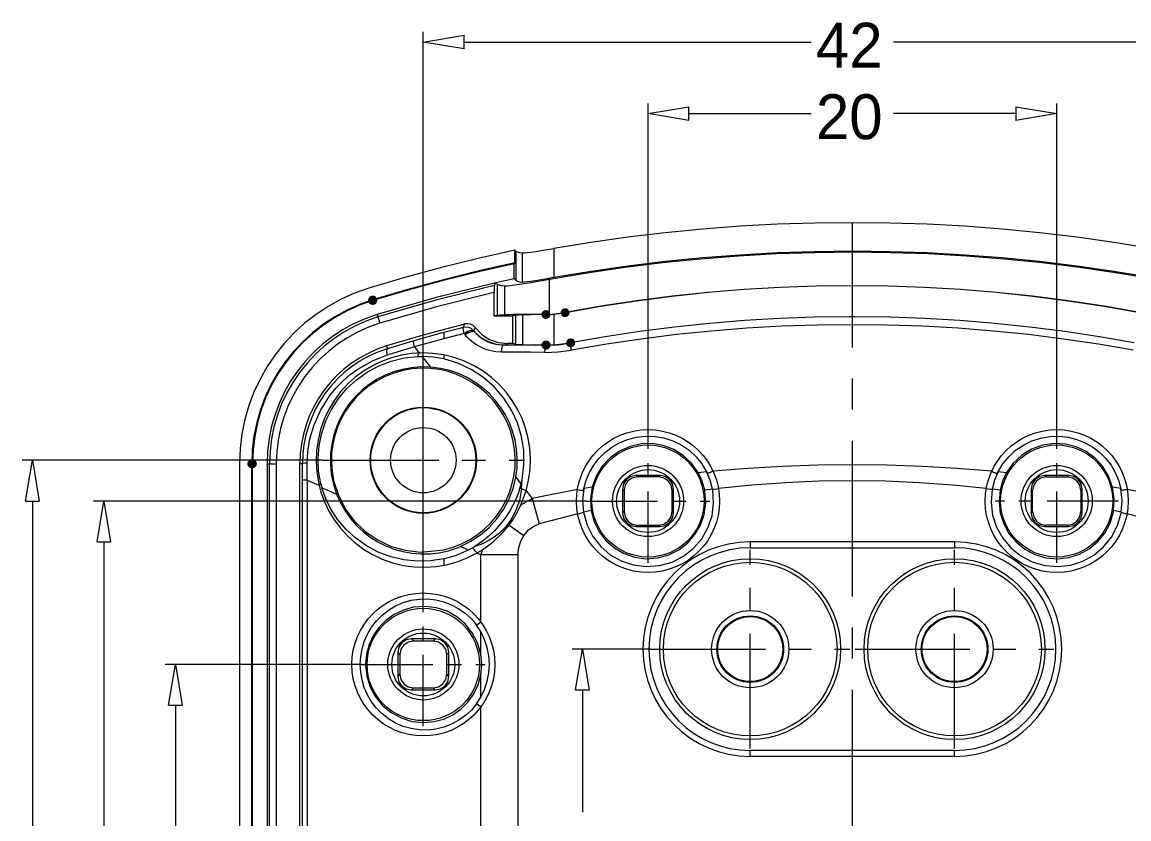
# Model space of a CAD drawing. Header units: millimetres. Extents: x 0 to 260, y 22 to 203.
# Drawn here: x 212.49 to 243.5, y 135.35 to 157.68 of the extents above; entities that cross this region are included whole.
import ezdxf

# ---------------------------------------------------------------- set-up
doc = ezdxf.new("R2010")
doc.units = ezdxf.units.MM

msp = doc.modelspace()

# ---------------------------------------------------------------- hatches: boundary and pattern name
h = msp.add_hatch(color=7)
edge = h.paths.add_edge_path()
edge.add_arc((222.307609, 149.886211), 0.131652, 0, 360)
h = msp.add_hatch(color=7)
edge = h.paths.add_edge_path()
edge.add_arc((227.164089, 149.486726), 0.126206, 0, 360)
h = msp.add_hatch(color=7)
edge = h.paths.add_edge_path()
edge.add_arc((227.698053, 149.537349), 0.126383, 0, 360)
h = msp.add_hatch(color=7)
edge = h.paths.add_edge_path()
edge.add_arc((227.164089, 148.630111), 0.127265, 0, 360)
h = msp.add_hatch(color=7)
edge = h.paths.add_edge_path()
edge.add_arc((227.855886, 148.693152), 0.127352, 0, 360)
h = msp.add_hatch(color=7)
edge = h.paths.add_edge_path()
edge.add_ellipse((218.928491, 145.30257), major_axis=(0.135643, 0), ratio=0.921977, start_angle=0, end_angle=360)

# ---------------------------------------------------------------- linework, layer by layer
at = {"color": 3, "lineweight": 0, "true_color": 0x00ff00}
for points in [[(223.726551, 141.410655), (223.726551, 157.40701)], [(223.726551, 157.120802), (224.871668, 157.311654)], [(224.871703, 156.929949), (224.871703, 157.311654)], [(224.871703, 156.929949), (223.726587, 157.120802)], [(224.871703, 157.120802), (234.593906, 157.120802)], [(246.626133, 157.120802), (236.90393, 157.120802)], [(230.023846, 145.986606), (230.023846, 155.40295)], [(241.473637, 145.986606), (241.473637, 155.40295)], [(230.023846, 155.11713), (231.168963, 155.307982)], [(231.168998, 154.926277), (230.023882, 155.11713)], [(231.168998, 154.926277), (231.168998, 155.307982)], [(231.168998, 155.11713), (234.593765, 155.11713)], [(240.328838, 155.11713), (236.904071, 155.11713)], [(240.328838, 155.307841), (241.473602, 155.116989)], [(240.328838, 155.307841), (240.328838, 154.926136)], [(241.473637, 155.11713), (240.328873, 154.926277)], [(220.89297, 145.403711), (212.485922, 145.403711)], [(212.580996, 144.258736), (212.771849, 145.403852)], [(212.771849, 145.403711), (212.962702, 144.258594)], [(212.580996, 144.258736), (212.962702, 144.258736)], [(212.771849, 144.258736), (212.771849, 130.52933)], [(228.296152, 144.258736), (214.489489, 144.258736)], [(214.584668, 143.11376), (214.775521, 144.258877)], [(214.775521, 144.258736), (214.966374, 143.113619)], [(214.584668, 143.11376), (214.966374, 143.11376)], [(214.775521, 143.11376), (214.775521, 130.529118)], [(230.100011, 140.108234), (227.896561, 140.108234)], [(227.991599, 138.963259), (228.182452, 140.108376)], [(228.182452, 140.108234), (228.373305, 138.963118)], [(221.995047, 139.678798), (216.493125, 139.678798)], [(216.588657, 138.533822), (216.779157, 139.678939)], [(216.779193, 139.678798), (216.970046, 138.533681)], [(227.991599, 138.963259), (228.373305, 138.963259)], [(228.182452, 138.963259), (228.182452, 135.538492)], [(216.588657, 138.533822), (216.97001, 138.533822)], [(216.779193, 138.533822), (216.779193, 130.529295)]]:
    msp.add_lwpolyline(points, dxfattribs=at)
at = {"color": 7, "lineweight": 0}
for points in [[(244.118095, 151.336516), (243.078393, 151.50618), (242.036116, 151.653222), (240.991631, 151.777643), (239.945307, 151.879441), (238.897511, 151.958618), (237.848611, 152.015172), (236.798975, 152.049105), (235.748971, 152.060416), (234.698967, 152.049105), (233.649331, 152.015172), (232.600432, 151.958618), (231.552635, 151.879441), (230.506311, 151.777643), (229.461826, 151.653222), (228.419549, 151.50618), (227.379847, 151.336516)], [(226.508486, 151.214526), (226.55717, 151.214526), (226.635839, 151.221228), (226.743084, 151.234634), (226.875023, 151.253331), (227.028128, 151.27732), (227.197461, 151.305189), (227.379847, 151.336587)], [(227.379742, 151.336516), (227.379742, 150.519836)], [(226.295232, 151.287233), (225.261637, 151.056731), (224.233863, 150.802384), (223.212307, 150.52429), (222.197366, 150.22255)], [(226.295232, 151.287233), (226.322396, 151.265008)], [(226.295232, 150.936184), (226.295232, 151.287198)], [(226.322431, 151.265008), (226.362648, 151.243489)], [(226.322431, 151.265008), (226.322431, 150.444447)], [(226.362754, 151.243665), (226.424843, 151.226732), (226.508451, 151.214384)], [(226.508486, 150.394776), (226.508486, 151.214631)], [(244.233841, 150.470729), (243.180196, 150.648889), (242.123759, 150.803294), (241.064928, 150.933944), (240.004102, 151.04084), (238.94168, 151.123981), (237.878062, 151.183368), (236.813645, 151.218999), (235.74883, 151.230877), (234.684015, 151.218999), (233.619598, 151.183368), (232.55598, 151.123981), (231.493558, 151.04084), (230.432732, 150.933944), (229.373901, 150.803294), (228.317464, 150.648889), (227.263819, 150.470729)], [(244.118095, 150.519836), (243.078664, 150.692848), (242.03655, 150.842793), (240.992135, 150.969669), (239.945803, 151.073476), (238.897937, 151.154215), (237.848921, 151.211886), (236.799138, 151.246489), (235.748971, 151.258023), (234.698805, 151.246489), (233.649021, 151.211886), (232.600005, 151.154215), (231.552139, 151.073476), (230.505807, 150.969669), (229.461392, 150.842793), (228.419278, 150.692848), (227.379847, 150.519836)], [(226.295232, 150.936184), (225.288906, 150.710235), (224.287971, 150.461565), (223.292922, 150.190208), (222.304257, 149.896195)], [(226.274207, 150.910184), (225.274809, 150.685173), (224.280836, 150.437771), (223.292683, 150.168078), (222.310748, 149.876193)], [(226.295232, 150.936184), (226.274066, 150.910078)], [(226.274207, 150.483676), (226.274207, 150.910184)], [(226.274207, 150.483676), (225.759151, 150.369729)], [(227.263643, 150.470729), (226.952493, 150.415343), (226.669918, 150.366659), (226.425795, 150.326796), (226.228592, 150.298221), (226.085365, 150.282346), (226.000698, 150.279876)], [(226.322431, 150.444553), (226.274101, 150.483711)], [(226.322431, 150.444553), (226.362648, 150.423033), (226.424737, 150.406806), (226.508345, 150.394811)], [(227.379742, 150.519836), (227.197003, 150.487733), (227.026964, 150.459158), (226.873858, 150.434816), (226.742272, 150.415413), (226.635733, 150.402008), (226.557064, 150.394952), (226.508381, 150.394952)], [(227.263643, 149.491136), (227.263643, 150.470799)], [(222.197295, 150.222514), (221.801566, 150.082218), (221.423051, 149.9124), (221.062898, 149.714618), (220.722254, 149.490429), (220.402268, 149.241392), (220.104089, 148.969065), (219.828865, 148.675007), (219.577744, 148.360774), (219.351873, 148.027925), (219.152402, 147.678019), (218.980479, 147.312612), (218.837252, 146.933264), (218.723869, 146.541532), (218.641478, 146.138975), (218.591228, 145.727149), (218.574267, 145.307614)], [(225.757458, 150.378089), (224.08582, 149.963928), (222.431116, 149.486267)], [(225.716112, 150.296774), (224.07596, 149.88861), (222.452212, 149.419063)], [(225.707152, 150.10317), (224.099235, 149.701532), (222.507457, 149.240628)], [(225.707152, 150.10317), (225.707152, 149.445945)], [(225.716112, 150.296774), (225.707293, 150.103099)], [(225.757811, 150.373609), (225.744405, 150.351031), (225.730294, 150.323868), (225.716183, 150.296704)], [(225.757811, 150.373609), (225.782858, 150.34962), (225.808258, 150.329512)], [(226.000663, 150.280052), (225.913879, 150.291694), (225.849674, 150.307922), (225.808046, 150.329794)], [(225.808081, 149.462525), (225.808081, 150.329653)], [(226.000663, 150.280052), (226.000663, 149.477836)], [(243.800101, 149.539713), (242.800909, 149.716384), (241.79883, 149.8695), (240.794277, 149.999059), (239.787662, 150.105061), (238.779397, 150.187508), (237.769895, 150.246399), (236.759569, 150.281733), (235.74883, 150.293511), (234.738091, 150.281733), (233.727765, 150.246399), (232.718263, 150.187508), (231.709998, 150.105061), (230.703383, 149.999059), (229.69883, 149.8695), (228.696751, 149.716384), (227.697559, 149.539713)], [(243.799078, 149.535056), (242.800072, 149.711728), (241.798157, 149.864843), (240.793749, 149.994402), (239.787261, 150.100405), (238.77911, 150.182851), (237.769709, 150.241742), (236.759475, 150.277076), (235.748821, 150.288854), (234.738163, 150.277076), (233.727916, 150.241742), (232.718495, 150.182851), (231.710315, 150.100405), (230.70379, 149.994402), (229.699336, 149.864843), (228.697368, 149.711728), (227.6983, 149.535056)], [(222.304434, 149.896266), (221.93456, 149.765051), (221.580773, 149.606269), (221.244148, 149.421373), (220.925756, 149.211816), (220.62667, 148.979052), (220.347964, 148.724536), (220.090709, 148.449719), (219.855979, 148.156057), (219.644847, 147.845002), (219.458385, 147.518009), (219.297666, 147.176531), (219.163763, 146.822022), (219.057749, 146.455935), (218.980696, 146.079725), (218.933678, 145.694844), (218.917767, 145.302746)], [(222.310643, 149.876122), (221.94233, 149.745556), (221.59005, 149.587525), (221.254868, 149.403478), (220.937852, 149.194864), (220.640067, 148.963132), (220.362582, 148.709731), (220.106461, 148.43611), (219.872772, 148.143718), (219.662581, 147.834005), (219.476955, 147.508418), (219.316961, 147.168407), (219.183664, 146.815422), (219.078133, 146.450911), (219.001433, 146.076322), (218.95463, 145.693106), (218.938793, 145.302711)], [(222.431222, 149.486126), (222.094397, 149.366635), (221.772223, 149.222035), (221.465679, 149.053649), (221.175741, 148.862801), (220.903385, 148.650815), (220.649588, 148.419016), (220.415327, 148.168727), (220.201578, 147.901272), (220.009319, 147.617975), (219.839525, 147.32016), (219.693174, 147.009151), (219.571241, 146.686272), (219.474705, 146.352847), (219.404542, 146.0102), (219.361727, 145.659654), (219.347239, 145.302534)], [(222.431222, 149.486126), (222.507422, 149.240593)], [(226.000663, 149.477695), (225.879087, 149.470242), (225.808046, 149.462525)], [(227.164089, 149.489054), (226.944573, 149.488381), (226.741792, 149.487439), (226.557961, 149.486257), (226.395298, 149.484865), (226.256017, 149.483291), (226.142334, 149.481563), (226.056466, 149.479712), (226.000628, 149.477765)], [(226.508486, 149.477024), (226.391055, 149.469616), (226.322572, 149.462208)], [(226.508486, 149.477024), (226.508486, 148.641999)], [(227.164089, 149.484433), (226.92485, 149.483126), (226.730789, 149.48139), (226.589513, 149.479323), (226.508628, 149.477024)], [(227.164089, 149.484433), (227.379636, 149.492899)], [(227.164089, 149.489054), (227.263572, 149.491171)], [(227.263643, 149.491136), (227.697559, 149.539819)], [(227.379742, 149.493041), (227.6983, 149.535021)], [(227.379742, 149.493041), (227.379742, 148.640024)], [(222.452212, 149.419134), (222.120763, 149.30157), (221.803727, 149.159297), (221.502068, 148.993618), (221.216746, 148.805835), (220.948723, 148.597251), (220.698961, 148.36917), (220.468422, 148.122893), (220.258067, 147.859724), (220.068858, 147.580964), (219.901756, 147.287918), (219.757724, 146.981888), (219.637724, 146.664176), (219.542715, 146.336086), (219.473662, 145.998919), (219.431525, 145.65398), (219.417265, 145.30257)], [(222.507351, 149.240663), (222.190232, 149.128213), (221.88692, 148.992114), (221.598334, 148.833616), (221.325391, 148.653966), (221.06901, 148.454413), (220.830108, 148.236204), (220.609603, 148.000587), (220.408412, 147.74881), (220.227453, 147.482122), (220.067645, 147.20177), (219.929905, 146.909002), (219.81515, 146.605066), (219.724299, 146.291211), (219.658268, 145.968683), (219.617977, 145.638732), (219.604343, 145.302605)], [(224.882745, 149.22052), (223.786444, 148.926876), (222.698345, 148.604922)], [(224.850713, 149.124564), (224.882816, 149.22052)], [(225.179714, 149.118038), (225.119411, 149.176097), (225.04654, 149.213685), (224.965996, 149.229113), (224.882675, 149.220696)], [(225.707152, 149.445839), (226.223266, 149.445839)], [(225.808081, 149.462525), (225.707187, 149.445945)], [(226.22323, 149.445839), (226.22323, 148.672903)], [(226.322431, 149.462384), (226.223301, 149.445804)], [(226.322431, 148.656393), (226.322431, 149.46249)], [(235.668291, 149.421039), (234.685824, 149.408064), (233.704267, 149.372868), (232.723999, 149.315488), (231.745402, 149.235963), (230.768855, 149.134327), (229.794739, 149.01062), (228.823435, 148.864878), (227.855321, 148.697139)], [(243.619584, 148.488964), (242.642355, 148.65559), (241.662484, 148.799999), (240.680349, 148.922191), (239.696326, 149.022166), (238.710792, 149.099925), (237.724124, 149.155466), (236.736698, 149.188791), (235.748892, 149.1999), (234.761081, 149.188791), (233.773643, 149.155466), (232.786954, 149.099925), (231.801391, 149.022166), (230.817331, 148.922191), (229.83515, 148.799999), (228.855226, 148.65559), (227.877934, 148.488964)], [(235.814023, 149.421039), (235.668326, 149.421039)], [(243.642656, 148.697033), (242.672559, 148.86512), (241.699275, 149.01111), (240.723188, 149.134966), (239.744682, 149.23665), (238.764143, 149.316127), (237.781953, 149.373357), (236.798499, 149.408305), (235.814164, 149.420933)], [(224.254695, 148.969024), (223.459887, 148.747833)], [(224.254695, 148.969024), (224.299145, 148.981019)], [(224.299145, 148.980913), (224.299145, 148.958335), (224.299145, 148.896952), (224.299145, 148.80523)], [(224.867223, 148.95008), (224.299251, 148.805089)], [(224.850713, 149.124564), (224.299321, 148.980984)], [(224.867223, 148.95008), (224.850995, 149.03898), (224.845351, 149.100011), (224.850642, 149.124705)], [(225.057053, 149.09927), (224.955982, 149.131417), (224.850678, 149.12467)], [(224.867223, 148.95008), (224.978701, 149.020636), (225.077479, 149.050622), (225.111257, 149.04802), (225.139215, 149.032983)], [(224.867223, 148.95008), (224.89862, 148.913744)], [(225.918324, 148.432449), (225.762749, 148.442327), (225.623402, 148.466316), (225.49993, 148.500536), (225.39198, 148.542163), (225.297083, 148.588024), (225.21418, 148.637061), (225.141861, 148.687155), (225.078713, 148.736897), (225.024386, 148.784874), (224.977466, 148.83003), (224.935838, 148.873422), (224.898444, 148.913991)], [(225.006782, 148.986769), (224.898479, 148.913744)], [(225.006782, 148.986769), (225.102385, 149.019578), (225.135987, 149.01821), (225.163768, 149.004408)], [(225.057053, 149.09927), (225.13925, 149.032948)], [(225.139391, 149.032948), (225.179608, 149.117967)], [(225.139391, 149.032948), (225.163733, 149.004373)], [(225.961399, 148.627112), (225.836868, 148.634168), (225.725743, 148.652512), (225.628024, 148.678971), (225.542299, 148.711426), (225.46751, 148.747409), (225.402951, 148.785862), (225.347565, 148.825373), (225.299587, 148.864532), (225.259018, 148.902279), (225.22374, 148.938262), (225.192343, 148.972129), (225.163768, 149.004232)], [(225.163874, 149.004337), (225.342346, 148.845395), (225.547608, 148.727892), (225.772581, 148.655038), (226.010188, 148.63004)], [(225.179714, 149.118038), (225.362789, 148.930156), (225.580954, 148.790263), (225.824983, 148.702956), (226.085647, 148.672832)], [(222.698204, 148.605064), (222.432724, 148.510881), (222.178795, 148.396905), (221.937186, 148.264182), (221.708668, 148.113754), (221.494009, 147.946666), (221.29398, 147.763961), (221.109349, 147.566684), (220.940886, 147.355877), (220.78936, 147.132586), (220.655542, 146.897853), (220.540199, 146.652724), (220.444103, 146.39824), (220.368022, 146.135447), (220.312726, 145.865389), (220.278984, 145.589108), (220.267565, 145.30765)], [(222.698204, 148.605064), (222.72184, 148.528511)], [(223.459922, 148.747692), (222.721911, 148.528617)], [(223.476785, 148.581639), (222.771229, 148.368209)], [(223.476785, 148.581463), (223.460204, 148.665777), (223.454207, 148.723985), (223.459851, 148.747621)], [(223.476785, 148.581463), (223.503596, 148.588871)], [(223.476785, 148.581463), (223.609429, 148.406838)], [(224.299145, 148.80523), (223.503631, 148.588977)], [(225.918324, 148.432449), (225.927849, 148.533344), (225.943019, 148.602136), (225.961363, 148.627183)], [(226.010329, 148.630217), (225.987751, 148.6281), (225.961293, 148.627042)], [(227.164089, 148.625736), (225.961469, 148.627147)], [(226.010329, 148.630217), (226.085823, 148.672903)], [(226.22323, 148.672938), (226.085647, 148.672938)], [(226.322431, 148.656393), (226.223301, 148.672973)], [(226.322431, 148.656393), (226.391047, 148.649161), (226.508345, 148.641929)], [(226.508486, 148.641929), (226.589521, 148.63963), (226.73078, 148.637563), (226.924759, 148.635827), (227.163947, 148.634521)], [(227.128599, 148.423842), (227.13636, 148.528264), (227.14906, 148.599878), (227.153602, 148.616855), (227.16423, 148.625631)], [(227.164089, 148.625736), (227.511663, 148.641347), (227.856591, 148.689236)], [(227.164089, 148.634521), (227.379636, 148.640165)], [(227.379742, 148.640024), (227.855286, 148.697174)], [(227.877899, 148.488964), (227.862377, 148.591623), (227.854969, 148.662531), (227.851573, 148.679112), (227.85638, 148.689342)], [(222.660986, 148.509284), (222.406675, 148.414749), (222.163597, 148.301531), (221.932466, 148.170618), (221.713998, 148.022997), (221.508908, 147.859656), (221.317912, 147.681583), (221.141723, 147.489765), (220.981058, 147.28519), (220.836632, 147.068844), (220.70916, 146.841717), (220.599358, 146.604795), (220.507939, 146.359065), (220.43562, 146.105516), (220.383117, 145.845135), (220.351143, 145.578909), (220.340414, 145.307826)], [(220.471294, 145.319997), (220.490344, 145.647022), (220.550317, 146.005091), (220.663911, 146.39103), (220.845592, 146.798489), (221.111233, 147.216883), (221.28555, 147.429079), (221.477064, 147.6254), (221.679602, 147.801127), (221.896164, 147.959127), (222.319497, 148.197252), (222.720606, 148.352475)], [(226.604583, 144.545861), (226.677691, 144.844523), (226.719494, 145.143282), (226.731008, 145.440257), (226.71325, 145.73357), (226.667235, 146.021342), (226.593979, 146.301692), (226.494499, 146.572742), (226.369809, 146.832611), (226.220927, 147.079421), (226.048868, 147.311291), (225.854649, 147.526343), (225.639284, 147.722697), (225.40379, 147.898473), (225.149183, 148.051792), (224.876479, 148.180775), (224.586694, 148.283542), (224.287974, 148.356591), (223.989173, 148.398351), (223.69217, 148.409836), (223.398842, 148.39206), (223.111068, 148.346037), (222.830727, 148.272783), (222.559697, 148.173311), (222.299856, 148.048636), (222.053084, 147.899772), (221.821257, 147.727734), (221.606256, 147.533536), (221.409958, 147.318193), (221.234241, 147.082719), (221.080985, 146.828128), (220.952067, 146.555434), (220.849366, 146.265653), (220.776251, 145.966991), (220.734426, 145.668233), (220.722879, 145.371257), (220.740595, 145.077944), (220.786562, 144.790172), (220.859766, 144.509822), (220.959193, 144.238773), (221.083831, 143.978903), (221.232666, 143.732094), (221.404685, 143.500223), (221.598874, 143.285171), (221.814219, 143.088818), (222.049708, 142.913041), (222.304327, 142.759722), (222.577063, 142.630739), (222.866902, 142.527973), (223.167106, 142.454884), (223.470819, 142.413232), (223.775666, 142.402734), (224.079267, 142.423109), (224.379248, 142.474077), (224.673229, 142.555357), (224.958835, 142.666667), (225.233689, 142.807725)], [(220.851307, 144.750508), (220.793319, 145.099537), (220.777929, 145.453594), (220.806945, 145.811972), (220.879882, 146.163736), (220.995637, 146.503108), (221.151873, 146.825547), (221.35062, 147.131846), (221.586143, 147.411158), (221.854033, 147.658411), (222.150234, 147.870474), (222.477436, 148.046819), (222.824746, 148.180566), (223.189959, 148.269863), (223.563109, 148.311799)], [(222.721981, 148.528581), (222.660951, 148.509179)], [(222.720606, 148.352369), (222.7072, 148.439858), (222.707906, 148.501241), (222.722017, 148.528758)], [(222.720606, 148.352369), (222.771406, 148.368244)], [(223.610135, 148.406979), (223.581912, 148.374876), (223.574857, 148.343479), (223.563215, 148.311729)], [(223.563286, 148.311694), (223.60703, 148.312752), (223.650422, 148.313105), (223.694166, 148.312752)], [(224.299145, 148.24075), (223.998622, 148.293049), (223.694131, 148.313069)], [(223.694166, 148.312928), (223.925236, 148.010951)], [(226.494022, 144.866783), (226.545175, 145.266481), (226.538825, 145.670764), (226.476736, 146.066228), (226.361378, 146.447228), (226.194867, 146.807414), (225.980378, 147.142553), (225.71897, 147.447706), (225.41417, 147.716875), (225.071975, 147.942653), (224.697678, 148.119042), (224.299039, 148.24075)], [(224.299145, 148.354239), (224.299145, 148.240644)], [(227.128599, 148.423842), (226.720082, 148.426664), (226.316505, 148.429486), (225.918219, 148.432308)], [(227.128599, 148.423842), (227.504969, 148.438879), (227.877899, 148.489106)], [(223.925694, 148.011303), (223.657741, 148.017025), (223.395625, 147.996109), (223.140755, 147.949772), (222.894536, 147.879232), (222.658376, 147.785706), (222.43368, 147.670413), (222.221856, 147.534568), (222.02431, 147.37939), (221.84245, 147.206097), (221.67768, 147.015905), (221.531409, 146.810033), (221.405042, 146.589697), (221.299987, 146.356116), (221.21765, 146.110506), (221.159437, 145.854086), (221.126756, 145.588073), (221.122065, 145.299319), (221.149025, 145.012648), (221.207272, 144.730674), (221.296442, 144.456009)], [(224.299145, 142.891898), (224.553049, 142.963387), (224.793807, 143.058287), (225.020445, 143.175045), (225.231989, 143.312112), (225.427463, 143.467934), (225.605893, 143.640962), (225.766305, 143.829644), (225.907723, 144.032429), (226.029174, 144.247764), (226.129683, 144.474099), (226.208274, 144.709883), (226.263974, 144.953564), (226.295807, 145.203591), (226.3028, 145.458413), (226.283977, 145.716478), (226.238364, 145.976234), (226.166879, 146.230076), (226.071991, 146.47078), (225.95525, 146.697373), (225.818206, 146.908879), (225.66241, 147.104325), (225.489412, 147.282734), (225.300762, 147.443134), (225.09801, 147.584548), (224.882708, 147.706003), (224.656404, 147.806524), (224.42065, 147.885136), (224.176996, 147.940865), (223.926991, 147.972735), (223.672187, 147.979774), (223.414134, 147.961004), (223.154381, 147.915454), (222.900477, 147.843969), (222.659718, 147.74908), (222.433079, 147.632339), (222.221532, 147.495295), (222.026052, 147.339499), (221.847614, 147.166501), (221.687192, 146.977851), (221.545759, 146.775099), (221.424289, 146.559797), (221.323757, 146.333493), (221.245137, 146.097739), (221.189403, 145.854085), (221.157529, 145.60408), (221.15049, 145.349276), (221.169258, 145.091223), (221.214809, 144.83147), (221.3459, 144.419116), (221.539502, 144.042147), (221.789006, 143.706013), (222.087802, 143.41617), (222.429277, 143.178069), (222.806823, 142.997164), (223.213829, 142.878907), (223.643684, 142.828751)], [(226.319009, 144.927249), (226.353363, 145.19364), (226.360559, 145.457069), (226.341658, 145.716002), (226.297722, 145.968909), (226.229812, 146.214256), (226.138989, 146.450512), (226.026316, 146.676144), (225.892854, 146.88962), (225.739663, 147.089408), (225.567806, 147.273976), (225.378344, 147.441792), (225.172338, 147.591322), (224.95085, 147.721036), (224.714941, 147.829401), (224.465673, 147.914885), (224.204107, 147.975955), (223.926118, 148.011233)], [(228.226549, 144.611513), (228.289432, 144.840422), (228.381419, 145.059541), (228.501672, 145.265122), (228.647061, 145.453241), (228.816967, 145.622354), (229.007247, 145.767919), (229.222044, 145.891479), (229.451394, 145.984877), (229.695869, 146.047672), (229.946694, 146.076599), (230.209602, 146.069985), (230.468805, 146.025799), (230.718483, 145.945719), (230.953874, 145.830713), (231.173038, 145.68118), (231.368388, 145.501219), (231.531813, 145.300356), (231.665074, 145.078591)], [(239.832727, 145.078662), (239.965812, 145.300118), (240.12906, 145.500937), (240.323661, 145.680236), (240.54181, 145.829373), (240.776319, 145.94429), (241.025116, 146.024812), (241.283613, 146.06957), (241.545816, 146.077023), (241.79717, 146.04858), (242.042174, 145.986006), (242.272405, 145.892785), (242.488085, 145.769401), (242.679202, 145.623615), (242.849682, 145.454017), (242.995865, 145.265369), (243.116382, 145.059259), (243.208545, 144.840184), (243.271604, 144.611584)], [(231.429101, 145.05559), (231.239152, 145.322282), (231.006997, 145.539188), (230.741497, 145.703879), (230.45151, 145.81393), (230.145896, 145.866913), (229.833515, 145.860403), (229.523226, 145.791972), (229.223887, 145.659193), (228.958312, 145.469867), (228.738112, 145.23361), (228.569242, 144.958262), (228.457654, 144.651659)], [(243.040112, 144.651801), (242.928218, 144.959621), (242.762365, 145.230665), (242.550442, 145.460235), (242.300337, 145.643635), (242.019936, 145.776169), (241.717129, 145.853141), (241.399802, 145.869854), (241.075845, 145.821612), (240.769391, 145.710228), (240.494026, 145.541462), (240.257687, 145.321301), (240.068312, 145.055731)], [(218.574444, 145.307756), (218.574444, 113.440281)], [(218.917908, 113.445607), (218.917908, 145.302499)], [(218.938934, 113.445607), (218.938934, 145.302499)], [(219.347168, 145.30257), (219.604343, 145.30257)], [(219.347168, 145.30257), (219.347168, 113.445678)], [(219.417441, 113.445607), (219.417441, 145.302499)], [(219.604167, 145.30257), (219.604167, 113.445678)], [(220.267706, 113.440457), (220.267706, 145.307932)], [(220.267706, 145.307756), (220.340379, 145.307756)], [(220.340731, 144.848016), (220.340379, 145.307685)], [(220.471294, 145.319997), (220.402503, 145.316822), (220.357347, 145.312589), (220.340414, 145.30765)], [(220.467837, 144.848016), (220.471365, 145.320032)], [(239.653233, 145.095524), (238.678487, 145.172965), (237.70262, 145.228279), (236.726001, 145.261468), (235.748998, 145.272531), (234.771977, 145.261468), (233.795309, 145.228279), (232.819359, 145.172965), (231.844497, 145.095524)], [(220.340731, 113.900197), (220.340731, 144.84798)], [(220.467837, 144.848016), (220.340837, 144.848016)], [(220.467837, 144.848016), (220.803682, 144.704082)], [(220.467837, 144.848016), (220.467837, 113.900232)], [(224.767669, 142.983691), (225.060969, 143.130661), (225.330515, 143.31087), (225.573983, 143.521407), (225.789049, 143.759361), (225.973391, 144.021822), (226.124684, 144.30588), (226.240606, 144.608624), (226.318833, 144.927144)], [(226.319009, 144.927249), (226.392387, 144.833763)], [(226.466118, 144.740524), (226.392387, 144.833657)], [(226.466118, 144.740524), (226.493987, 144.866819)], [(226.481957, 144.597896), (226.493952, 144.866713)], [(229.688637, 144.974275), (229.540663, 144.944421), (229.419776, 144.862973), (229.338246, 144.742103), (229.308343, 144.59398)], [(229.730335, 144.932929), (229.582213, 144.903026), (229.461342, 144.821495), (229.379895, 144.700608), (229.350041, 144.552635)], [(229.688637, 144.974275), (229.730265, 144.933)], [(230.359409, 144.974275), (229.688778, 144.974275)], [(230.31771, 144.932929), (229.730335, 144.932929)], [(230.359409, 144.974275), (230.317781, 144.933)], [(230.698075, 144.552599), (230.668221, 144.700573), (230.586774, 144.82146), (230.465903, 144.90299), (230.317781, 144.932894)], [(230.739738, 144.593945), (230.709835, 144.742068), (230.628305, 144.862938), (230.507418, 144.944386), (230.359444, 144.974239)], [(231.611029, 144.562054), (231.540385, 144.816186), (231.428996, 145.055237)], [(231.664757, 145.081061), (231.429454, 145.052838)], [(231.832538, 144.589782), (231.766745, 144.840343), (231.664969, 145.078732)], [(231.844603, 145.095524), (231.819556, 145.083883), (231.793097, 145.071888), (231.766992, 145.059894), (231.740181, 145.047547), (231.7109, 145.034141), (231.685985, 145.049752), (231.665039, 145.078591)], [(239.500974, 144.609256), (238.564994, 144.704059), (237.627256, 144.771776), (236.688352, 144.812406), (235.748874, 144.825949), (234.809412, 144.812406), (233.870558, 144.771776), (232.932903, 144.704059), (231.997038, 144.609256)], [(239.653233, 145.095348), (239.678281, 145.083706), (239.704739, 145.071712), (239.730844, 145.059717), (239.757656, 145.04737), (239.786936, 145.033965), (239.811983, 145.049619), (239.832797, 145.078768)], [(239.832727, 145.078662), (239.730818, 144.840404), (239.665157, 144.589712)], [(240.068382, 145.052979), (239.833079, 145.081202)], [(240.068735, 145.055414), (239.957301, 144.816186), (239.886349, 144.561877)], [(241.138428, 144.974275), (240.990305, 144.944421), (240.869435, 144.862973), (240.787987, 144.742103), (240.758133, 144.59398)], [(241.180126, 144.932929), (241.031948, 144.903026), (240.910957, 144.821495), (240.829388, 144.700608), (240.799479, 144.552635)], [(241.138428, 144.974275), (241.180056, 144.933)], [(241.808847, 144.974275), (241.138569, 144.974275)], [(241.180126, 144.932929), (241.767501, 144.932929)], [(242.147831, 144.552599), (242.117977, 144.700573), (242.036529, 144.82146), (241.915659, 144.90299), (241.767536, 144.932894)], [(241.808847, 144.974275), (241.767572, 144.933)], [(242.189176, 144.593945), (242.159323, 144.742068), (242.077875, 144.862938), (241.957005, 144.944386), (241.808882, 144.974239)], [(220.803752, 144.704012), (220.851377, 144.750578)], [(220.851307, 144.750508), (220.883409, 144.631269)], [(224.299498, 142.639344), (223.931198, 142.581974), (223.557606, 142.571964), (223.182868, 142.610284), (222.816067, 142.696494), (222.465803, 142.827772), (222.134853, 143.002706), (221.833493, 143.215166), (221.561237, 143.464139), (221.332152, 143.734146), (221.138256, 144.030347), (220.993132, 144.323594), (220.883198, 144.631128)], [(220.883339, 144.631128), (221.020217, 144.572919), (221.157447, 144.514358), (221.296089, 144.455797)], [(226.434086, 144.618922), (226.374819, 144.446766), (226.306733, 144.280608), (226.229474, 144.121152), (226.143397, 143.968399), (226.049205, 143.823055), (225.946899, 143.683708), (225.836127, 143.550358), (225.717947, 143.424416), (225.593063, 143.30553), (225.459361, 143.192288), (225.312958, 143.082927), (225.15068, 142.976741)], [(226.481957, 144.597896), (226.419163, 144.275457), (226.310155, 143.973127), (226.166927, 143.712424), (226.009941, 143.506049), (225.850132, 143.348357), (225.68856, 143.224885), (225.51958, 143.124343), (225.339663, 143.041793), (225.150927, 142.976529)], [(226.481957, 144.597896), (226.43398, 144.619063)], [(226.434086, 144.618922), (226.466188, 144.74063)], [(226.459203, 144.152444), (226.606312, 144.542616)], [(226.606312, 144.542439), (226.565389, 144.562548), (226.523762, 144.579834), (226.481781, 144.597826)], [(226.606312, 144.543286), (226.775292, 144.328797)], [(228.046033, 144.579305), (226.775328, 144.328832)], [(228.046033, 144.579305), (228.07355, 144.574719), (228.10283, 144.570132), (228.131053, 144.565546), (228.160686, 144.560607), (228.192789, 144.555669), (228.213426, 144.577585), (228.226655, 144.611407)], [(228.226549, 144.611513), (228.187656, 144.277741), (228.212791, 143.942647)], [(228.212756, 143.942823), (228.313262, 143.584274), (228.478116, 143.262734), (228.698773, 142.984221), (228.966686, 142.754756), (229.273311, 142.580357), (229.610103, 142.467043), (229.968516, 142.420835), (230.340006, 142.447751), (230.698555, 142.548155), (231.020095, 142.712957), (231.298608, 142.933594), (231.528073, 143.201505), (231.702472, 143.508127), (231.815786, 143.8449), (231.861994, 144.203261), (231.835078, 144.574648), (231.832609, 144.589818)], [(228.457725, 144.651801), (228.226655, 144.611584)], [(228.457725, 144.651448), (228.409703, 144.323938), (228.430208, 143.993517)], [(228.430173, 143.993623), (228.515976, 143.677707), (228.658602, 143.393917), (228.850581, 143.147591), (229.084443, 142.944065), (229.352718, 142.788677), (229.647934, 142.686763), (229.962622, 142.643662), (230.289312, 142.664709), (230.605111, 142.750526), (230.888813, 142.893188), (231.135077, 143.085211), (231.338561, 143.319112), (231.493924, 143.587409), (231.595824, 143.882619), (231.638921, 144.19726), (231.617873, 144.523848), (231.61117, 144.561948)], [(229.308307, 144.593945), (229.349935, 144.55267)], [(229.308307, 144.593945), (229.308307, 143.923667)], [(229.350006, 144.552599), (229.350006, 143.964872)], [(230.698075, 143.965013), (230.698075, 144.552741)], [(230.739738, 144.593945), (230.698111, 144.55267)], [(230.739738, 143.923526), (230.739738, 144.593804)], [(231.832538, 144.589782), (231.610994, 144.561913)], [(231.832538, 144.589782), (231.888277, 144.589782), (231.942605, 144.59966), (231.996932, 144.609185)], [(239.500974, 144.609256), (239.554949, 144.599731), (239.60963, 144.589853), (239.665369, 144.589853)], [(239.665298, 144.589782), (239.635237, 144.218515), (239.678412, 143.859742), (239.788881, 143.522052), (239.960706, 143.214037), (240.187943, 142.944287), (240.464654, 142.721394), (240.784897, 142.553947), (241.142732, 142.450538), (241.513999, 142.420477), (241.872772, 142.463651), (242.210462, 142.574121), (242.518477, 142.745945), (242.788226, 142.973183), (243.01112, 143.249894), (243.178567, 143.570137), (243.281976, 143.927971), (243.284798, 143.942788)], [(239.88649, 144.561877), (239.665298, 144.589747)], [(239.88649, 144.561877), (239.857599, 144.235938), (239.89316, 143.920412), (239.988003, 143.622902), (240.136962, 143.351012), (240.334869, 143.112343), (240.576556, 142.914499), (240.856856, 142.765082), (241.170601, 142.671694), (241.496541, 142.642788), (241.812067, 142.678309), (242.109576, 142.773096), (242.381467, 142.92199), (242.620135, 143.119832), (242.81798, 143.361463), (242.967397, 143.641723), (243.060784, 143.955452), (243.06784, 143.993552)], [(240.758098, 144.593945), (240.799373, 144.55267)], [(240.758098, 144.593945), (240.758098, 143.923667)], [(240.799444, 143.965013), (240.799444, 144.552741)], [(242.147831, 144.552599), (242.147831, 143.964872)], [(242.189176, 144.593945), (242.147901, 144.55267)], [(242.189176, 143.923526), (242.189176, 144.593804)], [(243.067664, 143.993623), (243.088037, 144.323911), (243.040147, 144.651554)], [(243.27164, 144.611513), (243.040217, 144.65173)], [(243.284728, 143.942823), (243.31004, 144.277786), (243.271322, 144.61169)], [(243.451451, 144.579305), (243.423934, 144.574719), (243.395006, 144.570132), (243.366784, 144.565546), (243.337151, 144.560607), (243.304695, 144.555669), (243.284543, 144.577585), (243.271534, 144.611407)], [(244.722015, 144.328656), (243.451309, 144.579128)], [(221.296759, 144.454915), (221.405711, 144.209644), (221.536304, 143.981011), (221.686837, 143.769772), (221.855609, 143.576681), (222.040919, 143.402492), (222.241067, 143.247963), (222.454353, 143.113846), (222.679075, 143.000898), (222.913533, 142.909872), (223.156026, 142.841525), (223.404853, 142.796612), (223.658314, 142.775886), (223.914709, 142.780104), (224.172336, 142.810019), (224.429494, 142.866388), (224.684484, 142.949965), (224.76774, 142.983832)], [(226.459203, 144.152444), (226.527289, 144.191955), (226.599256, 144.232171), (226.679689, 144.275916), (226.775292, 144.328833)], [(226.775469, 144.328656), (226.973377, 143.622042)], [(226.128157, 143.584507), (226.251276, 143.764071), (226.361343, 143.954571), (226.459415, 144.152479)], [(228.051889, 143.904053), (226.973095, 143.622183)], [(228.051889, 143.904053), (228.106217, 143.913931), (228.160545, 143.923808), (228.212756, 143.942858)], [(228.430173, 143.993623), (228.212862, 143.942823)], [(229.308307, 143.923526), (229.349935, 143.965154)], [(229.308307, 143.923526), (229.338211, 143.775404), (229.419741, 143.654533), (229.540628, 143.573085), (229.688602, 143.543232)], [(229.350006, 143.965013), (229.379859, 143.816835), (229.461307, 143.695843), (229.582177, 143.614274), (229.7303, 143.584366)], [(230.31771, 143.584507), (230.465833, 143.614416), (230.586703, 143.695984), (230.668151, 143.816976), (230.698005, 143.965154)], [(230.359409, 143.543161), (230.507382, 143.573015), (230.628269, 143.654462), (230.7098, 143.775333), (230.739703, 143.923456)], [(230.739738, 143.923526), (230.698111, 143.965154)], [(240.758098, 143.923526), (240.799373, 143.965154)], [(240.758098, 143.923526), (240.787952, 143.775404), (240.869399, 143.654533), (240.99027, 143.573085), (241.138392, 143.543232)], [(240.799444, 143.965013), (240.829353, 143.816835), (240.910921, 143.695843), (241.031913, 143.614274), (241.180091, 143.584366)], [(241.767501, 143.584507), (241.915624, 143.614416), (242.036494, 143.695984), (242.117942, 143.816976), (242.147796, 143.965154)], [(241.808847, 143.543161), (241.956969, 143.573015), (242.07784, 143.654462), (242.159287, 143.775333), (242.189141, 143.923456)], [(242.189176, 143.923526), (242.147901, 143.965154)], [(243.284728, 143.942823), (243.067769, 143.993623)], [(243.284728, 143.942823), (243.336939, 143.923773), (243.391619, 143.913895), (243.445947, 143.904018)], [(244.524248, 143.622077), (243.445806, 143.903947)], [(225.382984, 142.895849), (225.685667, 143.11951), (225.930143, 143.348463), (226.128051, 143.584471)], [(226.128157, 143.584507), (226.543023, 143.297346)], [(226.54327, 143.297204), (226.675915, 143.448546), (226.82267, 143.556143), (226.973306, 143.622113)], [(229.688637, 143.543161), (229.730265, 143.584436)], [(229.730335, 143.584507), (230.31771, 143.584507)], [(230.359409, 143.543161), (230.317781, 143.584436)], [(241.138428, 143.543161), (241.180056, 143.584436)], [(241.767501, 143.584507), (241.180126, 143.584507)], [(241.808847, 143.543161), (241.767572, 143.584436)], [(226.379299, 142.758548), (226.399408, 142.952576), (226.456205, 143.138137), (226.543341, 143.29724)], [(229.688637, 143.543161), (230.359268, 143.543161)], [(241.138428, 143.543161), (241.808706, 143.543161)], [(224.767669, 142.983691), (224.842105, 142.952294), (224.916894, 142.920191), (224.991683, 142.888794)], [(225.109087, 142.951659), (225.150715, 142.976706)], [(232.886391, 143.11376), (232.579106, 143.098244), (232.280692, 143.052703), (231.992659, 142.978647), (231.716519, 142.877586), (231.453785, 142.75103), (231.205967, 142.600489), (230.974576, 142.427473), (230.761125, 142.233491), (230.567126, 142.020055), (230.394088, 141.788673), (230.243525, 141.540856), (230.116948, 141.278114), (230.015867, 141.001957), (229.941796, 140.713894), (229.896244, 140.415436), (229.880724, 140.108093), (229.896244, 139.800812), (229.941796, 139.502409), (230.015867, 139.214394), (230.116948, 138.938277), (230.243525, 138.675569), (230.394088, 138.42778), (230.567126, 138.196422), (230.761125, 137.983004), (230.974576, 137.789037), (231.205967, 137.616032), (231.453785, 137.465498), (231.716519, 137.338948), (231.992659, 137.23789), (232.280692, 137.163835), (232.579106, 137.118295), (232.886391, 137.102779)], [(238.611445, 143.11376), (232.886215, 143.11376)], [(232.886391, 143.11376), (232.886391, 142.94866)], [(238.611445, 143.11376), (238.611445, 142.94866)], [(238.611445, 137.102744), (238.91873, 137.11826), (239.217145, 137.163801), (239.505178, 137.237857), (239.781317, 137.338918), (240.044052, 137.465474), (240.29187, 137.616015), (240.52326, 137.789031), (240.736711, 137.983013), (240.930711, 138.19645), (241.103748, 138.427831), (241.254311, 138.675648), (241.380889, 138.93839), (241.481969, 139.214548), (241.556041, 139.50261), (241.601592, 139.801068), (241.617112, 140.108411), (241.601592, 140.415692), (241.556041, 140.714095), (241.481969, 141.002111), (241.380889, 141.278227), (241.254311, 141.540935), (241.103748, 141.788724), (240.930711, 142.020082), (240.736711, 142.2335), (240.52326, 142.427467), (240.29187, 142.600472), (240.044052, 142.751006), (239.781317, 142.877557), (239.505178, 142.978614), (239.217145, 143.052669), (238.91873, 143.098209), (238.611445, 143.113725)], [(223.643543, 142.828821), (224.299004, 142.891969)], [(224.299498, 142.639344), (224.653643, 142.741959), (224.991648, 142.888758)], [(224.991612, 142.888794), (225.109087, 142.951588)], [(225.2345, 142.803704), (225.188992, 142.850976), (225.149833, 142.901776), (225.109264, 142.951517)], [(225.2345, 142.803704), (225.383019, 142.895779)], [(225.2345, 142.803704), (225.286006, 142.781479), (225.337864, 142.759254)], [(225.382984, 142.895849), (225.337829, 142.758971)], [(225.337829, 142.759077), (226.379229, 142.759077)], [(225.337829, 140.869952), (225.337829, 142.759077)], [(226.379299, 142.758548), (226.379299, 115.989065)], [(232.886391, 142.948554), (232.596022, 142.933889), (232.314034, 142.890845), (232.041857, 142.82085), (231.780918, 142.725334), (231.532646, 142.605724), (231.298469, 142.463449), (231.079816, 142.299937), (230.878115, 142.116616), (230.694795, 141.914915), (230.531282, 141.696262), (230.389007, 141.462085), (230.269397, 141.213814), (230.173881, 140.952875), (230.103887, 140.680697), (230.060843, 140.39871), (230.046177, 140.10834), (230.060843, 139.817909), (230.103887, 139.535867), (230.173881, 139.263642), (230.269397, 139.002663), (230.389007, 138.754357), (230.531282, 138.520152), (230.694795, 138.301476), (230.878115, 138.099756), (231.079816, 137.916421), (231.298469, 137.752897), (231.532646, 137.610614), (231.780918, 137.490999), (232.041857, 137.39548), (232.314034, 137.325484), (232.596022, 137.282439), (232.886391, 137.267774)], [(232.886391, 142.948554), (238.611622, 142.948554)], [(238.611445, 137.26795), (238.901815, 137.282612), (239.183802, 137.325645), (239.45598, 137.395624), (239.716919, 137.491121), (239.96519, 137.610709), (240.199367, 137.752962), (240.41802, 137.916453), (240.619721, 138.099756), (240.803042, 138.301443), (240.966554, 138.520087), (241.108829, 138.754262), (241.228439, 139.002542), (241.323955, 139.263498), (241.39395, 139.535705), (241.436994, 139.817736), (241.451659, 140.108164), (241.436994, 140.398596), (241.39395, 140.680637), (241.323955, 140.952862), (241.228439, 141.213841), (241.108829, 141.462147), (240.966554, 141.696352), (240.803042, 141.915029), (240.619721, 142.116748), (240.41802, 142.300084), (240.199367, 142.463607), (239.96519, 142.60589), (239.716919, 142.725505), (239.45598, 142.821024), (239.183802, 142.89102), (238.901815, 142.934065), (238.611445, 142.948731)], [(224.299145, 142.639344), (224.299145, 142.453431)], [(222.410902, 140.901138), (222.57049, 141.063371), (222.749921, 141.204174), (222.949373, 141.322972), (223.162319, 141.414782), (223.386244, 141.477974), (223.615991, 141.511796), (223.84803, 141.515456), (224.078483, 141.489218), (224.302452, 141.434273), (224.517691, 141.351282), (224.719259, 141.242583), (224.905746, 141.109277), (225.072566, 140.955289), (225.219013, 140.782252)], [(225.337829, 139.968534), (225.247367, 140.285288), (225.100112, 140.568984), (224.90366, 140.814349), (224.665611, 141.016108), (224.393562, 141.168985), (224.095114, 141.267705), (223.777863, 141.306993), (223.449409, 141.281573), (223.169229, 141.20491), (222.913005, 141.082998), (222.684885, 140.920795), (222.489016, 140.723258), (222.329543, 140.495344), (222.210613, 140.242009), (222.136374, 139.96821), (222.11097, 139.678904)], [(225.218978, 138.575521), (225.072531, 138.402483), (224.905711, 138.248496), (224.719224, 138.11519), (224.517656, 138.00649), (224.302417, 137.923323), (224.078447, 137.868201), (223.847995, 137.84214), (223.615956, 137.845976), (223.386253, 137.879711), (223.162636, 137.943343), (222.949382, 138.034801), (222.749886, 138.153246), (222.570719, 138.294092), (222.410867, 138.456635), (222.274474, 138.635449), (222.1611, 138.829874), (222.073655, 139.032765), (222.010817, 139.244387), (221.973334, 139.460111), (221.960722, 139.67901), (221.973334, 139.8976), (222.010817, 140.113279), (222.073655, 140.325034), (222.1611, 140.527793), (222.274474, 140.72235), (222.410867, 140.901032)], [(225.218978, 140.782111), (225.337864, 140.869952)], [(225.337829, 140.599689), (225.218942, 140.782075)], [(225.337829, 138.757942), (225.443745, 138.977727), (225.519399, 139.206466), (225.564792, 139.441175), (225.579922, 139.678869), (225.564792, 139.916562), (225.519399, 140.151271), (225.443745, 140.38001), (225.337829, 140.599795)], [(225.337829, 139.968534), (225.337829, 140.599654)], [(223.391377, 140.394514), (223.243255, 140.364605), (223.122384, 140.283036), (223.040937, 140.162044), (223.011083, 140.013866)], [(223.450609, 140.335459), (223.302486, 140.305555), (223.181616, 140.224025), (223.100168, 140.103138), (223.070314, 139.955164)], [(223.391377, 140.394514), (223.450644, 140.3356)], [(224.061761, 140.394514), (223.391483, 140.394514)], [(224.002847, 140.335459), (223.45075, 140.335459)], [(224.061761, 140.394514), (224.002847, 140.3356)], [(224.383212, 139.955094), (224.353358, 140.103067), (224.271911, 140.223954), (224.15104, 140.305485), (224.002918, 140.335388)], [(224.442126, 140.014007), (224.412272, 140.162185), (224.330824, 140.283177), (224.209954, 140.364746), (224.061831, 140.394655)], [(223.011012, 140.014007), (223.070279, 139.955094)], [(223.011012, 140.014007), (223.011012, 139.34373)], [(223.070279, 139.955094), (223.070279, 139.402644)], [(224.442126, 140.014007), (224.383212, 139.955094)], [(224.383212, 139.402679), (224.383212, 139.955129)], [(224.442126, 139.343589), (224.442126, 140.013866)], [(225.337829, 139.389238), (225.364022, 139.678869), (225.337829, 139.968499)], [(222.110829, 139.678798), (222.14349, 139.351012), (222.237906, 139.045645), (222.387538, 138.769241), (222.585844, 138.528346), (222.826286, 138.329502), (223.102322, 138.179255), (223.407413, 138.084149), (223.735018, 138.050729), (224.02444, 138.076132), (224.298321, 138.150372), (224.551706, 138.269301), (224.779637, 138.428774), (224.977158, 138.624644), (225.139311, 138.852763), (225.26114, 139.108987), (225.337688, 139.389167)], [(223.011012, 139.343589), (223.070279, 139.402503)], [(223.011012, 139.343589), (223.040866, 139.195466), (223.122314, 139.074596), (223.243184, 138.993148), (223.391307, 138.963294)], [(223.070279, 139.402679), (223.100133, 139.254556), (223.18158, 139.133686), (223.302451, 139.052238), (223.450573, 139.022384)], [(224.002847, 139.022349), (224.15097, 139.052203), (224.27184, 139.133651), (224.353288, 139.254521), (224.383141, 139.402644)], [(224.061761, 138.963259), (224.209883, 138.993113), (224.330754, 139.07456), (224.412201, 139.195431), (224.442055, 139.343553)], [(224.442126, 139.343589), (224.383212, 139.402503)], [(225.337829, 138.758119), (225.337829, 139.389238)], [(223.391377, 138.963259), (223.450644, 139.022173)], [(223.391377, 138.963259), (224.061655, 138.963259)], [(223.450609, 139.022349), (224.002706, 139.022349)], [(224.061761, 138.963259), (224.002847, 139.022173)], [(225.218978, 138.575521), (225.337864, 138.75826)], [(225.337829, 138.487679), (225.218942, 138.575521)], [(225.337829, 120.260533), (225.337829, 138.487503)], [(238.611445, 137.26795), (232.886215, 137.26795)], [(238.611445, 137.102744), (232.886215, 137.102744)], [(232.886391, 137.102744), (232.886391, 137.267844)], [(238.611445, 137.102744), (238.611445, 137.267844)]]:
    msp.add_lwpolyline(points, dxfattribs=at)
at = {"color": 1, "lineweight": 0, "true_color": 0xff0000}
for points in [[(235.748901, 148.565976), (235.748901, 152.060592)], [(223.726551, 147.804822), (223.726551, 148.237328)], [(235.748901, 146.821137), (235.748901, 147.693556)], [(223.726551, 146.496017), (223.726551, 147.15042)], [(223.726551, 142.569953), (223.726551, 145.841614)], [(230.023846, 145.722763), (230.023846, 145.986641)], [(235.748901, 141.586267), (235.748901, 145.948717)], [(241.473637, 145.722763), (241.473637, 145.986641)], [(220.89297, 145.403711), (224.164631, 145.403711)], [(224.819034, 145.403711), (225.473436, 145.403711)], [(226.127839, 145.403711), (226.560345, 145.403711)], [(230.023846, 144.92478), (230.023846, 145.323772)], [(241.473637, 144.92478), (241.473637, 145.323772)], [(230.023846, 142.53083), (230.023846, 144.525788)], [(241.473637, 142.53083), (241.473637, 144.525788)], [(228.296152, 144.258736), (230.291111, 144.258736)], [(230.690102, 144.258736), (231.089094, 144.258736)], [(231.488086, 144.258736), (231.751964, 144.258736)], [(240.009751, 144.258736), (239.745873, 144.258736)], [(240.807734, 144.258736), (240.408742, 144.258736)], [(243.201684, 144.258736), (241.206726, 144.258736)], [(232.886391, 142.469411), (232.886391, 142.894861)], [(238.611445, 142.469411), (238.611445, 142.894861)], [(232.886391, 141.182478), (232.886391, 141.825945)], [(238.611445, 141.182478), (238.611445, 141.825945)], [(223.726551, 141.146812), (223.726551, 141.41069)], [(223.726551, 140.346712), (223.726551, 140.746762)], [(232.886391, 137.321678), (232.886391, 140.539011)], [(235.748901, 139.841429), (235.748901, 140.713848)], [(238.611445, 137.321678), (238.611445, 140.539011)], [(223.726551, 137.947118), (223.726551, 139.946662)], [(230.100011, 140.108234), (233.317344, 140.108234)], [(233.960811, 140.108234), (234.604278, 140.108234)], [(235.247744, 140.108234), (235.673194, 140.108234)], [(235.824713, 140.108234), (239.042046, 140.108234)], [(239.685512, 140.108234), (240.328979, 140.108234)], [(240.972446, 140.108234), (241.397896, 140.108234)], [(221.995047, 139.678798), (223.994592, 139.678798)], [(224.394642, 139.678798), (224.794692, 139.678798)], [(225.194742, 139.678798), (225.458267, 139.678798)], [(235.748901, 134.606559), (235.748901, 138.969009)]]:
    msp.add_lwpolyline(points, dxfattribs=at)
at = {"color": 7, "lineweight": 0}
for centre, radius in [((223.726657, 145.403711), 1.488369), ((223.726657, 145.403711), 1.473553), ((223.726657, 145.403711), 0.915987), ((230.023952, 144.258736), 2.003778), ((241.473567, 144.258736), 2.00369), ((230.023987, 144.258736), 1.570831), ((241.473743, 144.258736), 1.570831), ((230.023952, 144.258736), 0.996862), ((230.024023, 144.258736), 0.881151), ((241.473743, 144.258736), 0.996862), ((241.473602, 144.258736), 0.881239), ((232.886321, 140.108234), 2.533209), ((232.886568, 140.108234), 2.433108), ((238.611234, 140.108234), 2.533297), ((238.611269, 140.108234), 2.433108), ((223.726516, 139.678798), 2.00369), ((223.726763, 139.678974), 1.574271), ((232.886603, 140.108234), 1.082322), ((238.611304, 140.108234), 1.082322), ((232.886391, 140.108234), 0.933362), ((232.886391, 140.108058), 0.91096), ((238.611269, 140.108234), 0.93345), ((238.611269, 140.108058), 0.911049), ((223.726693, 139.678798), 0.996862), ((223.726728, 139.678798), 0.881151)]:
    msp.add_circle(centre, radius, dxfattribs=at)

# ---------------------------------------------------------------- texts
at = {"color": 7, "char_height": 1.256689, "attachment_point": 1}
for s, insert in [('{\\fAdobeSongStd-Light|b0|i0|c0;42}', (234.726586, 157.661948)), ('{\\fAdobeSongStd-Light|b0|i0|c0;20}', (234.726586, 155.658281))]:
    msp.add_mtext(s, dxfattribs=dict(at, insert=insert))

doc.saveas('drawing.dxf')
